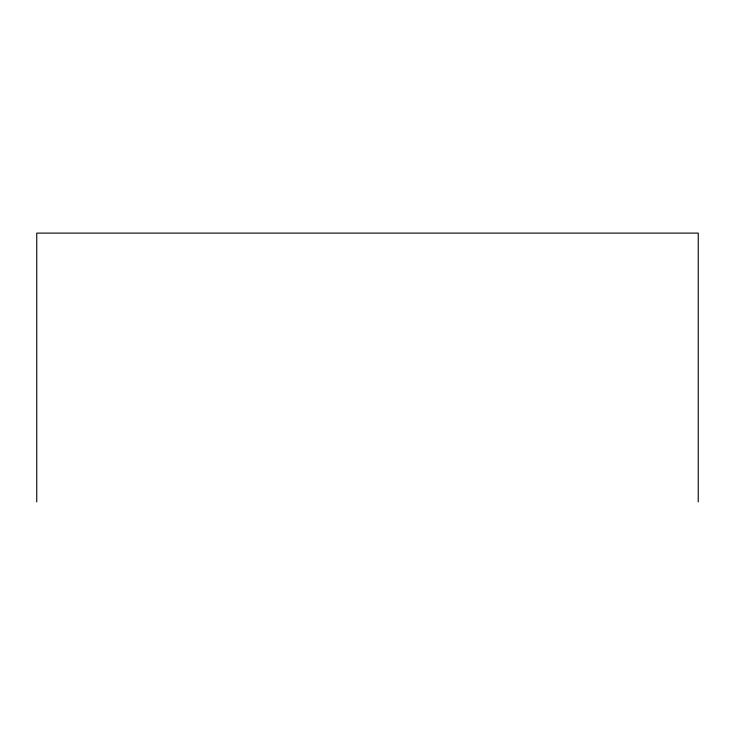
<?xml version="1.0" encoding="UTF-8"?>
<svg xmlns="http://www.w3.org/2000/svg" width="735" height="735" viewBox="0 0 735 735"><rect width="100%" height="100%" fill="white"/><g stroke="black" fill="none" stroke-linecap="round" stroke-linejoin="round"><path stroke-width="1.1" d="M698.25 501.895L698.25 233.105L36.75 233.105L36.75 501.895"/></g></svg>
